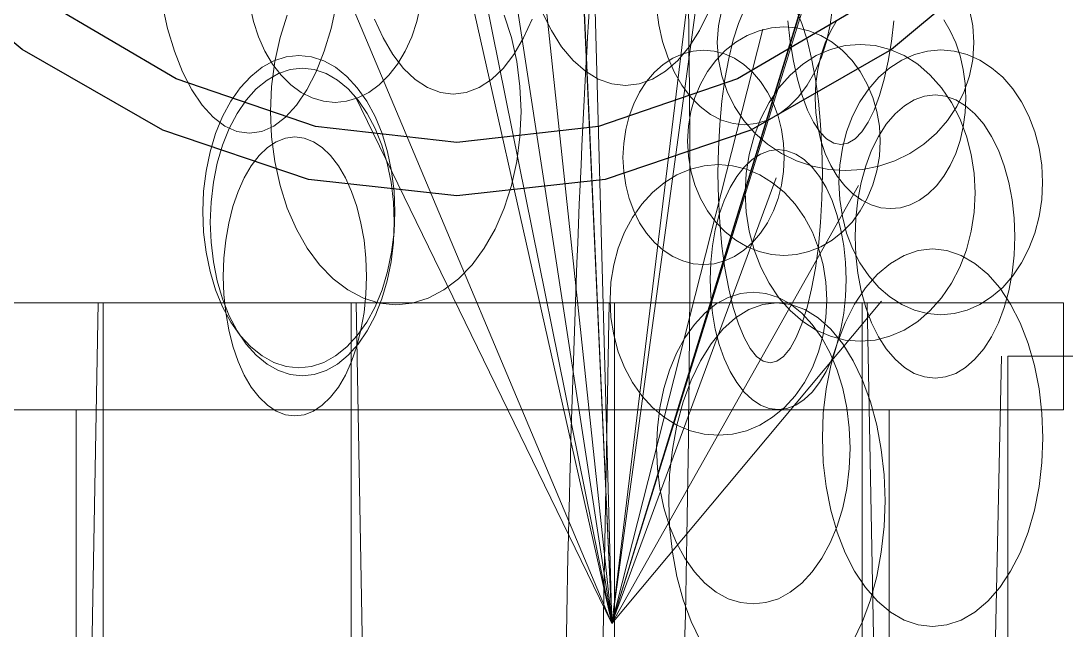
# Model space of a CAD drawing. Header units: millimetres. Extents: x -1800 to 33200, y -8500 to 38400.
# Drawn here: x 29224 to 30098, y 21378 to 21887 of the extents above; entities that cross this region are included whole.
import ezdxf

# ---------------------------------------------------------------- set-up
doc = ezdxf.new("R2010")
doc.units = ezdxf.units.MM
for name, color, linetype, lineweight in [('E-FURNITURE', 7, 'Continuous', 18), ('E-PLANT', 3, 'Continuous', 13), ('E-WALL', 7, 'Continuous', 25)]:
    doc.layers.add(name, color=color, linetype=linetype, lineweight=lineweight)

msp = doc.modelspace()

# ---------------------------------------------------------------- linework, layer by layer
at = {"layer": 'E-FURNITURE'}
for p, q in [((29288.62, 21651.52), (29277.83, 21061.52)), ((29504.44, 21651.52), (29515.23, 21061.52)), ((29715.94, 21651.52), (29705.15, 21061.52)), ((29931.76, 21651.52), (29942.55, 21061.52)), ((30043.98, 21606.82), (30031.03, 21016.82)), ((29270.27, 21562.12), (29270.27, 20623.48)), ((29950.1, 21562.12), (29950.1, 20623.48))]:
    msp.add_line(p, q, dxfattribs=at)
for points in [[(29124.6, 21651.52), (30095.78, 21651.52), (30095.78, 21562.12), (29124.6, 21562.12)], [(29292.94, 21651.52), (29500.12, 21651.52), (29500.12, 21120.52), (29292.94, 21120.52)], [(29720.25, 21651.52), (29927.44, 21651.52), (29927.44, 21120.52), (29720.25, 21120.52)], [(30049.16, 21606.82), (30297.78, 21606.82), (30297.78, 21075.82), (30049.16, 21075.82)]]:
    msp.add_lwpolyline(points, close=True, dxfattribs=at)
at = {"layer": 'E-PLANT'}
for q in [(29418.48, 22869.27), (29561.74, 22855.07), (29652.76, 22839.19), (29906.62, 22762.55), (30038.34, 22426.1), (29569.94, 22348.24), (29981.09, 22236.42), (29974.17, 22207.93), (29538.21, 22184.33), (29684, 22134.17), (29697.67, 22133.99), (29800.18, 22058.43), (29469.43, 21974.89), (29844.51, 21880.44), (29503.58, 21824.36), (29855.68, 21756.02), (29924.47, 21749.7), (29943.51, 21652.89)]:
    msp.add_line((29718.1, 21383.33), q, dxfattribs=at)
for points in [[(29488.08, 21901.37), (29483.51, 21880.85), (29477.76, 21861.82), (29470.95, 21844.61), (29463.18, 21829.52), (29454.58, 21816.8), (29445.31, 21806.68), (29435.52, 21799.33), (29425.38, 21794.86), (29415.06, 21793.36), (29404.75, 21794.86), (29394.61, 21799.33), (29384.82, 21806.68), (29375.55, 21816.8), (29366.95, 21829.52), (29359.18, 21844.61), (29352.36, 21861.82), (29346.62, 21880.85), (29342.05, 21901.37)], [(29558.2, 21900.34), (29555.09, 21886.76), (29550.81, 21873.9), (29545.44, 21861.98), (29539.06, 21851.19), (29531.79, 21841.74), (29523.75, 21833.77), (29515.08, 21827.43), (29505.92, 21822.82), (29496.44, 21820.02), (29486.79, 21819.08), (29477.14, 21820.02), (29467.66, 21822.82), (29458.5, 21827.43), (29449.83, 21833.77), (29441.79, 21841.74), (29434.52, 21851.19), (29428.14, 21861.98), (29422.77, 21873.9), (29418.49, 21886.76), (29415.38, 21900.34)], [(29628.19, 21892.15), (29634.24, 21873.21), (29638.65, 21853.21), (29641.32, 21832.5), (29642.22, 21811.43), (29642.22, 21811.43), (29641.32, 21790.35), (29638.65, 21769.64), (29634.24, 21749.64), (29628.19, 21730.7), (29620.58, 21713.14), (29611.55, 21697.26), (29601.25, 21683.34), (29589.86, 21671.6), (29577.57, 21662.26), (29564.6, 21655.47), (29551.17, 21651.35), (29537.5, 21649.97), (29523.83, 21651.35), (29510.4, 21655.47), (29497.43, 21662.26), (29485.14, 21671.6), (29473.75, 21683.34), (29463.46, 21697.26), (29454.42, 21713.14), (29446.81, 21730.7), (29440.76, 21749.64), (29436.35, 21769.64), (29433.68, 21790.35), (29432.79, 21811.43), (29433.68, 21832.5), (29436.35, 21853.21), (29440.76, 21873.21), (29446.81, 21892.15)], [(29799.05, 21894.44), (29791.49, 21879.07), (29782.88, 21865.59), (29773.35, 21854.24), (29763.07, 21845.19), (29752.22, 21838.62), (29740.97, 21834.63), (29729.54, 21833.3), (29718.1, 21834.63), (29706.86, 21838.62), (29696.01, 21845.19), (29685.73, 21854.24), (29676.2, 21865.59), (29667.58, 21879.07), (29660.03, 21894.44)], [(29902.69, 21898.45), (29900.79, 21883.99), (29897.67, 21870.04), (29893.38, 21856.81), (29887.99, 21844.56), (29881.6, 21833.47), (29874.3, 21823.76), (29866.24, 21815.57), (29857.54, 21809.05), (29848.35, 21804.31), (29838.84, 21801.43), (29829.16, 21800.47), (29819.48, 21801.43), (29809.96, 21804.31), (29800.78, 21809.05), (29792.08, 21815.57), (29784.01, 21823.76), (29776.72, 21833.47), (29770.32, 21844.56), (29764.93, 21856.81), (29760.64, 21870.04), (29757.52, 21883.99), (29755.63, 21898.45)], [(30017.26, 21896.74), (30020, 21883.02), (30020.92, 21869.05), (30020.92, 21869.05), (30020, 21855.09), (30017.26, 21841.36), (30012.75, 21828.11), (30006.54, 21815.56), (29998.75, 21803.92), (29989.49, 21793.4), (29978.94, 21784.17), (29967.27, 21776.4), (29954.69, 21770.21), (29941.4, 21765.71), (29927.63, 21762.98), (29913.63, 21762.06), (29899.63, 21762.98), (29885.86, 21765.71), (29872.57, 21770.21), (29859.98, 21776.4), (29848.32, 21784.17), (29837.76, 21793.4), (29828.51, 21803.92), (29820.71, 21815.56), (29814.51, 21828.11), (29810, 21841.36), (29807.26, 21855.09), (29806.34, 21869.05), (29807.26, 21883.02), (29810, 21896.74)], [(29872.34, 21896.58), (29877.09, 21885.08), (29881.38, 21871.43), (29885.14, 21855.86), (29888.32, 21838.65), (29890.84, 21820.09), (29892.68, 21800.49), (29893.79, 21780.18), (29894.16, 21759.53), (29894.16, 21759.53), (29893.79, 21738.87), (29892.68, 21718.57), (29890.84, 21698.97), (29888.32, 21680.4), (29885.14, 21663.19), (29881.38, 21647.63), (29877.09, 21633.98), (29872.34, 21622.48), (29867.22, 21613.32), (29861.81, 21606.67), (29856.21, 21602.63), (29850.51, 21601.28), (29844.81, 21602.63), (29839.21, 21606.67), (29833.81, 21613.32), (29828.69, 21622.48), (29823.94, 21633.98), (29819.65, 21647.63), (29815.88, 21663.19), (29812.71, 21680.4), (29810.18, 21698.97), (29808.35, 21718.57), (29807.23, 21738.87), (29806.86, 21759.53), (29807.23, 21780.18), (29808.35, 21800.49), (29810.18, 21820.09), (29812.71, 21838.65), (29815.88, 21855.86), (29819.65, 21871.43), (29823.94, 21885.08), (29828.69, 21896.58)], [(29651.6, 21888.69), (29644.42, 21872.94), (29636.25, 21859.12), (29627.2, 21847.49), (29617.45, 21838.22), (29607.15, 21831.49), (29596.48, 21827.4), (29585.63, 21826.03), (29574.77, 21827.4), (29564.11, 21831.49), (29553.81, 21838.22), (29544.05, 21847.49), (29535.01, 21859.12), (29526.83, 21872.94), (29519.66, 21888.69)], [(29953.86, 21887.38), (29951.94, 21870.07), (29949.29, 21853.68), (29945.96, 21838.48), (29942.01, 21824.75), (29937.5, 21812.7), (29932.52, 21802.54), (29927.15, 21794.46), (29921.48, 21788.59), (29915.6, 21785.02), (29909.63, 21783.83), (29903.65, 21785.02), (29897.77, 21788.59), (29892.1, 21794.46), (29886.73, 21802.54), (29881.75, 21812.7), (29877.24, 21824.75), (29873.29, 21838.48), (29869.96, 21853.68), (29867.31, 21870.07), (29865.39, 21887.38)], [(29995.68, 21888.1), (30001.11, 21879.01), (30005.69, 21868.95), (30009.33, 21858.1), (30011.98, 21846.65), (30013.59, 21834.79), (30014.12, 21822.72), (30014.12, 21822.72), (30013.59, 21810.65), (30011.98, 21798.79), (30009.33, 21787.34), (30005.69, 21776.49), (30001.11, 21766.43), (29995.68, 21757.34), (29989.49, 21749.37), (29982.64, 21742.65), (29975.26, 21737.3), (29967.46, 21733.41), (29959.38, 21731.05), (29951.16, 21730.26), (29942.94, 21731.05), (29934.86, 21733.41), (29927.06, 21737.3), (29919.68, 21742.65), (29912.83, 21749.37), (29906.64, 21757.34), (29901.21, 21766.43), (29896.63, 21776.49), (29892.99, 21787.34), (29890.34, 21798.79), (29888.73, 21810.65), (29888.2, 21822.72), (29888.73, 21834.79), (29890.34, 21846.65), (29892.99, 21858.1), (29896.63, 21868.95), (29901.21, 21879.01), (29906.64, 21888.1)], [(29792.19, 21368.94), (29784.39, 21385.22), (29777.82, 21403.23), (29772.58, 21422.65), (29768.78, 21443.16), (29766.47, 21464.4), (29765.7, 21486), (29766.47, 21507.61), (29768.78, 21528.85), (29772.58, 21549.36), (29777.82, 21568.78), (29784.39, 21586.79), (29792.19, 21603.07), (29801.08, 21617.34), (29810.92, 21629.38), (29821.53, 21638.95), (29832.73, 21645.91), (29844.33, 21650.14), (29856.13, 21651.55), (29867.93, 21650.14), (29879.54, 21645.91), (29890.74, 21638.95), (29901.35, 21629.38), (29911.18, 21617.34), (29920.07, 21603.07), (29927.87, 21586.79), (29934.45, 21568.78), (29939.68, 21549.36), (29943.48, 21528.85), (29945.79, 21507.61), (29946.56, 21486), (29946.56, 21486), (29945.79, 21464.4), (29943.48, 21443.16), (29939.68, 21422.65), (29934.45, 21403.23), (29927.87, 21385.22), (29920.07, 21368.94)]]:
    msp.add_lwpolyline(points, dxfattribs=at)
for points in [[(29942.55, 21786.63), (29941.87, 21774.16), (29939.81, 21761.9), (29936.43, 21750.06), (29931.77, 21738.85), (29925.92, 21728.45), (29918.98, 21719.05), (29911.06, 21710.81), (29902.3, 21703.87), (29892.86, 21698.34), (29882.89, 21694.32), (29872.56, 21691.88), (29862.05, 21691.06), (29851.54, 21691.88), (29841.21, 21694.32), (29831.24, 21698.34), (29821.8, 21703.87), (29813.04, 21710.81), (29805.12, 21719.05), (29798.18, 21728.45), (29792.33, 21738.85), (29787.67, 21750.06), (29784.29, 21761.9), (29782.23, 21774.16), (29781.55, 21786.63), (29782.23, 21799.11), (29784.29, 21811.37), (29787.67, 21823.2), (29792.33, 21834.42), (29798.18, 21844.81), (29805.12, 21854.21), (29813.04, 21862.45), (29821.8, 21869.4), (29831.24, 21874.92), (29841.21, 21878.94), (29851.54, 21881.38), (29862.05, 21882.2), (29872.56, 21881.38), (29882.89, 21878.94), (29892.86, 21874.92), (29902.3, 21869.4), (29911.06, 21862.45), (29918.98, 21854.21), (29925.92, 21844.81), (29931.77, 21834.42), (29936.43, 21823.2), (29939.81, 21811.37), (29941.87, 21799.11), (29942.55, 21786.63)], [(30021.94, 21743.48), (30021.11, 21727.28), (30018.66, 21711.35), (30014.62, 21695.97), (30009.06, 21681.41), (30002.08, 21667.91), (29993.79, 21655.7), (29984.34, 21644.99), (29973.89, 21635.97), (29962.62, 21628.79), (29950.72, 21623.57), (29938.39, 21620.4), (29925.85, 21619.34), (29913.31, 21620.4), (29900.98, 21623.57), (29889.08, 21628.79), (29877.81, 21635.97), (29867.36, 21644.99), (29857.91, 21655.7), (29849.62, 21667.91), (29842.64, 21681.41), (29837.08, 21695.97), (29833.04, 21711.35), (29830.58, 21727.28), (29829.76, 21743.48), (29830.58, 21759.68), (29833.04, 21775.61), (29837.08, 21790.99), (29842.64, 21805.55), (29849.62, 21819.05), (29857.91, 21831.26), (29867.36, 21841.97), (29877.81, 21850.99), (29889.08, 21858.17), (29900.98, 21863.39), (29913.31, 21866.56), (29925.85, 21867.62), (29938.39, 21866.56), (29950.72, 21863.39), (29962.62, 21858.17), (29973.89, 21850.99), (29984.34, 21841.97), (29993.79, 21831.26), (30002.08, 21819.05), (30009.06, 21805.55), (30014.62, 21790.99), (30018.66, 21775.61), (30021.11, 21759.68), (30021.94, 21743.48)], [(29536.77, 21727.76), (29536.08, 21710.72), (29534.03, 21693.96), (29530.65, 21677.79), (29526, 21662.47), (29520.17, 21648.26), (29513.24, 21635.42), (29505.34, 21624.16), (29496.6, 21614.67), (29487.18, 21607.11), (29477.23, 21601.62), (29466.92, 21598.29), (29456.44, 21597.17), (29445.95, 21598.29), (29435.64, 21601.62), (29425.69, 21607.11), (29416.27, 21614.67), (29407.53, 21624.16), (29399.63, 21635.42), (29392.7, 21648.26), (29386.87, 21662.47), (29382.22, 21677.79), (29378.84, 21693.96), (29376.79, 21710.72), (29376.1, 21727.76), (29376.79, 21744.81), (29378.84, 21761.56), (29382.22, 21777.74), (29386.87, 21793.06), (29392.7, 21807.26), (29399.63, 21820.11), (29407.53, 21831.37), (29416.27, 21840.86), (29425.69, 21848.42), (29435.64, 21853.91), (29445.95, 21857.24), (29456.44, 21858.36), (29466.92, 21857.24), (29477.23, 21853.91), (29487.18, 21848.42), (29496.6, 21840.86), (29505.34, 21831.37), (29513.24, 21820.11), (29520.17, 21807.26), (29526, 21793.06), (29530.65, 21777.74), (29534.03, 21761.56), (29536.08, 21744.81), (29536.77, 21727.76)], [(29862.22, 21773.13), (29861.65, 21761.42), (29859.93, 21749.92), (29857.09, 21738.81), (29853.2, 21728.3), (29848.3, 21718.54), (29842.49, 21709.73), (29835.87, 21701.99), (29828.54, 21695.48), (29820.64, 21690.29), (29812.29, 21686.52), (29803.65, 21684.23), (29794.86, 21683.46), (29786.06, 21684.23), (29777.42, 21686.52), (29769.08, 21690.29), (29761.17, 21695.48), (29753.85, 21701.99), (29747.22, 21709.73), (29741.41, 21718.54), (29736.52, 21728.3), (29732.62, 21738.81), (29729.79, 21749.92), (29728.07, 21761.42), (29727.49, 21773.13), (29728.07, 21784.83), (29729.79, 21796.33), (29732.62, 21807.44), (29736.52, 21817.96), (29741.41, 21827.71), (29747.22, 21836.53), (29753.85, 21844.26), (29761.17, 21850.78), (29769.08, 21855.96), (29777.42, 21859.73), (29786.06, 21862.02), (29794.86, 21862.79), (29803.65, 21862.02), (29812.29, 21859.73), (29820.64, 21855.96), (29828.54, 21850.78), (29835.87, 21844.26), (29842.49, 21836.53), (29848.3, 21827.71), (29853.2, 21817.96), (29857.09, 21807.44), (29859.93, 21796.33), (29861.65, 21784.83), (29862.22, 21773.13)], [(30078.28, 21752.25), (30077.56, 21737.8), (30075.38, 21723.61), (30071.8, 21709.9), (30066.88, 21696.91), (30060.69, 21684.88), (30053.35, 21673.99), (30044.97, 21664.45), (30035.71, 21656.4), (30025.72, 21650), (30015.18, 21645.35), (30004.25, 21642.52), (29993.14, 21641.58), (29982.03, 21642.52), (29971.1, 21645.35), (29960.56, 21650), (29950.57, 21656.4), (29941.31, 21664.45), (29932.94, 21673.99), (29925.59, 21684.88), (29919.41, 21696.91), (29914.48, 21709.9), (29910.9, 21723.61), (29908.73, 21737.8), (29908, 21752.25), (29908.73, 21766.69), (29910.9, 21780.89), (29914.48, 21794.6), (29919.41, 21807.58), (29925.59, 21819.62), (29932.94, 21830.51), (29941.31, 21840.05), (29950.57, 21848.09), (29960.56, 21854.5), (29971.1, 21859.15), (29982.03, 21861.97), (29993.14, 21862.92), (30004.25, 21861.97), (30015.18, 21859.15), (30025.72, 21854.5), (30035.71, 21848.09), (30044.97, 21840.05), (30053.35, 21830.51), (30060.69, 21819.62), (30066.88, 21807.58), (30071.8, 21794.6), (30075.38, 21780.89), (30077.56, 21766.69), (30078.28, 21752.25)], [(29536.2, 21719.01), (29535.54, 21702.23), (29533.58, 21685.74), (29530.35, 21669.81), (29525.9, 21654.73), (29520.31, 21640.75), (29513.68, 21628.11), (29506.11, 21617.02), (29497.75, 21607.68), (29488.73, 21600.24), (29479.2, 21594.83), (29469.34, 21591.55), (29459.3, 21590.45), (29449.26, 21591.55), (29439.39, 21594.83), (29429.87, 21600.24), (29420.85, 21607.68), (29412.48, 21617.02), (29404.92, 21628.11), (29398.29, 21640.75), (29392.7, 21654.73), (29388.25, 21669.81), (29385.02, 21685.74), (29383.05, 21702.23), (29382.4, 21719.01), (29383.05, 21735.79), (29385.02, 21752.28), (29388.25, 21768.21), (29392.7, 21783.29), (29398.29, 21797.27), (29404.92, 21809.91), (29412.48, 21821), (29420.85, 21830.34), (29429.87, 21837.78), (29439.39, 21843.19), (29449.26, 21846.47), (29459.3, 21847.57), (29469.34, 21846.47), (29479.2, 21843.19), (29488.73, 21837.78), (29497.75, 21830.34), (29506.11, 21821), (29513.68, 21809.91), (29520.31, 21797.27), (29525.9, 21783.29), (29530.35, 21768.21), (29533.58, 21752.28), (29535.54, 21735.79), (29536.2, 21719.01)], [(30055.24, 21706.94), (30054.67, 21691.48), (30052.96, 21676.29), (30050.15, 21661.62), (30046.28, 21647.72), (30041.42, 21634.85), (30035.65, 21623.2), (30029.07, 21612.99), (30021.8, 21604.38), (30013.95, 21597.53), (30005.67, 21592.55), (29997.09, 21589.53), (29988.36, 21588.51), (29979.63, 21589.53), (29971.05, 21592.55), (29962.76, 21597.53), (29954.92, 21604.38), (29947.64, 21612.99), (29941.07, 21623.2), (29935.3, 21634.85), (29930.44, 21647.72), (29926.57, 21661.62), (29923.76, 21676.29), (29922.05, 21691.48), (29921.48, 21706.94), (29922.05, 21722.39), (29923.76, 21737.58), (29926.57, 21752.25), (29930.44, 21766.15), (29935.3, 21779.03), (29941.07, 21790.67), (29947.64, 21800.88), (29954.92, 21809.49), (29962.76, 21816.34), (29971.05, 21821.32), (29979.63, 21824.34), (29988.36, 21825.36), (29997.09, 21824.34), (30005.67, 21821.32), (30013.95, 21816.34), (30021.8, 21809.49), (30029.07, 21800.88), (30035.65, 21790.67), (30041.42, 21779.03), (30046.28, 21766.15), (30050.15, 21752.25), (30052.96, 21737.58), (30054.67, 21722.39), (30055.24, 21706.94)], [(29512.98, 21673.59), (29512.47, 21658.37), (29510.94, 21643.4), (29508.42, 21628.96), (29504.96, 21615.27), (29500.61, 21602.59), (29495.45, 21591.12), (29489.56, 21581.06), (29483.05, 21572.58), (29476.03, 21565.83), (29468.61, 21560.93), (29460.93, 21557.95), (29453.12, 21556.95), (29445.3, 21557.95), (29437.62, 21560.93), (29430.21, 21565.83), (29423.18, 21572.58), (29416.67, 21581.06), (29410.79, 21591.12), (29405.62, 21602.59), (29401.27, 21615.27), (29397.81, 21628.96), (29395.29, 21643.4), (29393.76, 21658.37), (29393.25, 21673.59), (29393.76, 21688.82), (29395.29, 21703.78), (29397.81, 21718.23), (29401.27, 21731.92), (29405.62, 21744.6), (29410.79, 21756.07), (29416.67, 21766.13), (29423.18, 21774.61), (29430.21, 21781.36), (29437.62, 21786.26), (29445.3, 21789.24), (29453.12, 21790.24), (29460.93, 21789.24), (29468.61, 21786.26), (29476.03, 21781.36), (29483.05, 21774.61), (29489.56, 21766.13), (29495.45, 21756.07), (29500.61, 21744.6), (29504.96, 21731.92), (29508.42, 21718.23), (29510.94, 21703.78), (29512.47, 21688.82), (29512.98, 21673.59)], [(29914, 21671), (29913.52, 21656.82), (29912.07, 21642.89), (29909.68, 21629.43), (29906.39, 21616.69), (29902.26, 21604.87), (29897.35, 21594.19), (29891.76, 21584.82), (29885.58, 21576.93), (29878.91, 21570.64), (29871.87, 21566.08), (29864.58, 21563.3), (29857.16, 21562.37), (29849.74, 21563.3), (29842.44, 21566.08), (29835.4, 21570.64), (29828.73, 21576.93), (29822.55, 21584.82), (29816.96, 21594.19), (29812.06, 21604.87), (29807.93, 21616.69), (29804.64, 21629.43), (29802.25, 21642.89), (29800.8, 21656.82), (29800.31, 21671), (29800.8, 21685.18), (29802.25, 21699.12), (29804.64, 21712.57), (29807.93, 21725.32), (29812.06, 21737.13), (29816.96, 21747.81), (29822.55, 21757.18), (29828.73, 21765.08), (29835.4, 21771.36), (29842.44, 21775.93), (29849.74, 21778.7), (29857.16, 21779.63), (29864.58, 21778.7), (29871.87, 21775.93), (29878.91, 21771.36), (29885.58, 21765.08), (29891.76, 21757.18), (29897.35, 21747.81), (29902.26, 21737.13), (29906.39, 21725.32), (29909.68, 21712.57), (29912.07, 21699.12), (29913.52, 21685.18), (29914, 21671)], [(29897.94, 21653.92), (29897.16, 21639.15), (29894.85, 21624.63), (29891.04, 21610.61), (29885.8, 21597.34), (29879.21, 21585.03), (29871.39, 21573.9), (29862.48, 21564.14), (29852.62, 21555.91), (29841.99, 21549.37), (29830.76, 21544.61), (29819.13, 21541.72), (29807.3, 21540.75), (29795.47, 21541.72), (29783.84, 21544.61), (29772.62, 21549.37), (29761.98, 21555.91), (29752.13, 21564.14), (29743.21, 21573.9), (29735.39, 21585.03), (29728.81, 21597.34), (29723.56, 21610.61), (29719.75, 21624.63), (29717.44, 21639.15), (29716.66, 21653.92), (29717.44, 21668.69), (29719.75, 21683.21), (29723.56, 21697.23), (29728.81, 21710.51), (29735.39, 21722.82), (29743.21, 21733.95), (29752.13, 21743.71), (29761.98, 21751.93), (29772.62, 21758.48), (29783.84, 21763.24), (29795.47, 21766.13), (29807.3, 21767.09), (29819.13, 21766.13), (29830.76, 21763.24), (29841.99, 21758.48), (29852.62, 21751.93), (29862.48, 21743.71), (29871.39, 21733.95), (29879.21, 21722.82), (29885.8, 21710.51), (29891.04, 21697.23), (29894.85, 21683.21), (29897.16, 21668.69), (29897.94, 21653.92)], [(30078.48, 21538.7), (30077.69, 21518.1), (30075.34, 21497.85), (30071.46, 21478.29), (30066.13, 21459.78), (30059.43, 21442.61), (30051.49, 21427.09), (30042.43, 21413.47), (30032.4, 21402), (30021.59, 21392.87), (30010.18, 21386.23), (29998.36, 21382.2), (29986.33, 21380.85), (29974.31, 21382.2), (29962.48, 21386.23), (29951.07, 21392.87), (29940.26, 21402), (29930.24, 21413.47), (29921.18, 21427.09), (29913.23, 21442.61), (29906.53, 21459.78), (29901.2, 21478.29), (29897.33, 21497.85), (29894.98, 21518.1), (29894.19, 21538.7), (29894.98, 21559.3), (29897.33, 21579.55), (29901.2, 21599.11), (29906.53, 21617.62), (29913.23, 21634.79), (29921.18, 21650.31), (29930.24, 21663.93), (29940.26, 21675.4), (29951.07, 21684.53), (29962.48, 21691.17), (29974.31, 21695.2), (29986.33, 21696.55), (29998.36, 21695.2), (30010.18, 21691.17), (30021.59, 21684.53), (30032.4, 21675.4), (30042.43, 21663.93), (30051.49, 21650.31), (30059.43, 21634.79), (30066.13, 21617.62), (30071.46, 21599.11), (30075.34, 21579.55), (30077.69, 21559.3), (30078.48, 21538.7)], [(29917.35, 21530.11), (29916.65, 21513.1), (29914.59, 21496.37), (29911.19, 21480.22), (29906.51, 21464.93), (29900.63, 21450.75), (29893.65, 21437.93), (29885.69, 21426.69), (29876.89, 21417.21), (29867.4, 21409.67), (29857.38, 21404.19), (29847, 21400.86), (29836.44, 21399.75), (29825.87, 21400.86), (29815.49, 21404.19), (29805.47, 21409.67), (29795.98, 21417.21), (29787.18, 21426.69), (29779.22, 21437.93), (29772.24, 21450.75), (29766.36, 21464.93), (29761.68, 21480.22), (29758.28, 21496.37), (29756.22, 21513.1), (29755.52, 21530.11), (29756.22, 21547.13), (29758.28, 21563.85), (29761.68, 21580), (29766.36, 21595.29), (29772.24, 21609.47), (29779.22, 21622.29), (29787.18, 21633.53), (29795.98, 21643.01), (29805.47, 21650.55), (29815.49, 21656.03), (29825.87, 21659.36), (29836.44, 21660.47), (29847, 21659.36), (29857.38, 21656.03), (29867.4, 21650.55), (29876.89, 21643.01), (29885.69, 21633.53), (29893.65, 21622.29), (29900.63, 21609.47), (29906.51, 21595.29), (29911.19, 21580), (29914.59, 21563.85), (29916.65, 21547.13), (29917.35, 21530.11)]]:
    msp.add_lwpolyline(points, close=True, dxfattribs=at)
for points in [[(29761.26, 20802.27), (29782.84, 21848.18), (29739.68, 22894.09)], [(29674.93, 20802.27), (29696.51, 21848.18), (29761.26, 22661.67)]]:
    msp.add_spline(points, degree=3, dxfattribs=at)
at = {"layer": 'E-WALL'}
for points in [[(30538.2, 23350), (30530.08, 23139.97), (30505.85, 22933.54), (30465.92, 22734.23), (30410.98, 22545.45), (30341.97, 22370.45), (30260.07, 22212.2), (30166.68, 22073.42), (30063.4, 21956.49), (29952, 21863.39), (29834.38, 21795.74), (29712.55, 21754.68), (29588.61, 21740.91), (29464.66, 21754.68), (29342.83, 21795.74), (29225.21, 21863.39), (29113.81, 21956.49)], [(30495.04, 23350), (30487.29, 23145.81), (30464.15, 22945.11), (30426.04, 22751.33), (30373.6, 22567.8), (30307.73, 22397.66), (30229.55, 22243.81), (30140.41, 22108.88), (30041.82, 21995.2), (29935.48, 21904.69), (29823.21, 21838.91), (29706.92, 21798.99), (29588.61, 21785.61), (29470.29, 21798.99), (29354, 21838.91), (29241.73, 21904.69), (29135.39, 21995.2)]]:
    msp.add_lwpolyline(points, dxfattribs=at)

doc.saveas('drawing.dxf')
